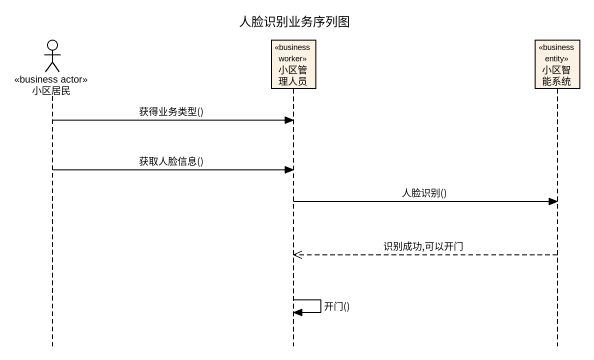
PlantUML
@startuml
title 人脸识别业务序列图
hide footbox
actor 小区居民 <<business actor>>
participant 小区管理人员 <<business worker>>
participant 小区智能系统 <<business entity>>

小区居民 -> 小区管理人员 : 获得业务类型()
小区居民 -> 小区管理人员 : 获取人脸信息()
小区管理人员 -> 小区智能系统 : 人脸识别()
小区智能系统 -->> 小区管理人员 : 识别成功,可以开门
小区管理人员 -> 小区管理人员 : 开门()
@enduml
